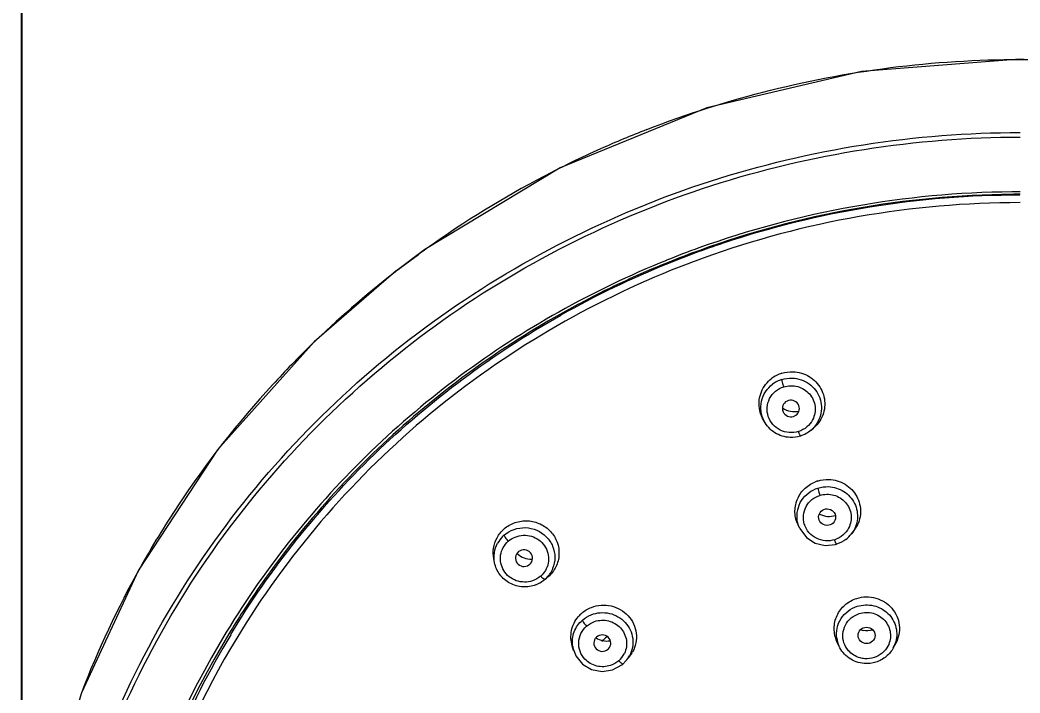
# Model space of a CAD drawing. Extents: x 8886 to 9306, y -19565 to -18971.
# Drawn here: x 8999.47 to 9035.02, y -19040.98 to -19017.06 of the extents above; entities that cross this region are included whole.
import ezdxf

# ---------------------------------------------------------------- set-up
doc = ezdxf.new("R2010")
doc.units = 0
doc.header["$MEASUREMENT"] = 0
doc.linetypes.add('HIDDEN2', pattern=[4.7625, 3.175, -1.5875])
doc.layers.get('DEFPOINTS').update_dxf_attribs({"linetype": 'CONTINUOUS'})
doc.layers.add('1', color=4, linetype='HIDDEN2', lineweight=13)
doc.layers.add('5', color=2, linetype='CONTINUOUS', lineweight=9)
doc.styles.get("Standard").update_dxf_attribs({"font": ''})
doc.styles.get('Standard').set_extended_font_data('Gulim')
doc.dimstyles.new('STANDARD$0', dxfattribs={"dimtxt": 3.5, "dimasz": 2.5, "dimexe": 0.7, "dimexo": 0.7, "dimgap": 0.5, "dimtad": 3, "dimdec": 4, "dimdsep": 46, "dimtxsty": 'Standard', "dimcen": 0, "dimclrd": 2, "dimclre": 2, "dimclrt": 4, "dimadec": 0, "dimazin": 0, "dimtp": 0.2, "dimtm": 0.1, "dimtfac": 0.5, "dimtdec": 4, "dimtmove": 1, "dimatfit": 3, "dimfxl": 1, "dimtolj": 1, "dimarcsym": 0})

# ---------------------------------------------------------------- blocks, each defined once
blk = doc.blocks.new('*D22')
at = {"layer": '5', "color": 2, "lineweight": -2, "transparency": 16777216}
for p, q in [((8999.535, -19053.123), (8999.535, -19011.678)), ((9070.495, -19053.551), (9070.495, -19011.678)), ((9004.535, -19012.378), (9065.495, -19012.378))]:
    blk.add_line(p, q, dxfattribs=at)
at = {"layer": '5', "color": 2, "transparency": 16777216}
for points in [[(9004.535, -19011.545), (9004.535, -19013.212), (8999.535, -19012.378)], [(9065.495, -19011.545), (9065.495, -19013.212), (9070.495, -19012.378)]]:
    blk.add_solid(points, dxfattribs=at)
at = {"layer": 'DEFPOINTS', "color": 0, "transparency": 16777216}
for p in [(9070.495, -19012.378), (8999.535, -19053.823), (9070.495, -19054.251)]:
    blk.add_point(p, dxfattribs=at)
at = {"layer": '5', "color": 4, "transparency": 16777216, "insert": (9033.41, -19008.014), "char_height": 5, "attachment_point": 5, "bg_fill": 3, "box_fill_scale": 1.25, "bg_fill_color": 256, "bg_fill_true_color": 13158600, "bg_fill_transparency": 0}
blk.add_mtext('\\A1;94.6', dxfattribs=at)

msp = doc.modelspace()

# ---------------------------------------------------------------- linework, layer by layer
at = {"layer": '1', "color": 7, "linetype": 'Continuous'}
for p, q in [((9035.026, -19023.252), (9035.002, -19023.252)), ((9013.869, -19025.21), (9012.758, -19026.039)), ((9012.843, -19025.977), (9013.643, -19025.388)), ((9025.927, -19031.317), (9025.875, -19031.218)), ((9026.974, -19031.146), (9027.058, -19031.099)), ((9027.594, -19031.639), (9027.68, -19031.567)), ((9027.196, -19035.133), (9027.133, -19035.001)), ((9029.036, -19035.317), (9029.125, -19035.201)), ((9016.345, -19036.347), (9016.317, -19036.207)), ((9017.563, -19036.426), (9017.593, -19036.405)), ((9018.05, -19036.892), (9017.982, -19036.824)), ((9018.076, -19036.984), (9018.191, -19036.896)), ((9018.25, -19036.848), (9018.191, -19036.896)), ((9019.153, -19039.462), (9019.106, -19039.306)), ((9028.589, -19039.306), (9028.515, -19039.143)), ((9030.519, -19039.376), (9030.605, -19039.219)), ((9030.526, -19039.364), (9030.52, -19039.376)), ((9019.146, -19039.437), (9019.237, -19039.661)), ((9019.154, -19039.462), (9019.146, -19039.438)), ((9020.378, -19039.424), (9020.397, -19039.404)), ((9021.014, -19039.839), (9021.12, -19039.715)), ((9020.827, -19039.903), (9020.758, -19039.833)), ((9021.014, -19039.839), (9020.906, -19039.948)), ((9001.654, -19040.969), (9001.654, -19040.978))]:
    msp.add_line(p, q, dxfattribs=at)
for points in [[(9059.967, -19028.347), (9056.177, -19025.209), (9051.37, -19022.305), (9046.153, -19020.179), (9040.657, -19018.882), (9035.021, -19018.447), (9029.385, -19018.883), (9023.891, -19020.18)], [(9023.891, -19020.18), (9018.676, -19022.306), (9013.869, -19025.21)], [(9012.843, -19025.977), (9009.927, -19028.498), (9006.498, -19032.333), (9003.687, -19036.611), (9001.654, -19040.969)], [(9027.196, -19035.132), (9027.431, -19035.452), (9027.74, -19035.653), (9028.099, -19035.739)], [(9028.099, -19035.739), (9028.461, -19035.703), (9028.503, -19035.69)], [(9019.237, -19039.661), (9019.472, -19039.951), (9019.795, -19040.144), (9020.168, -19040.216), (9020.542, -19040.158)], [(9020.542, -19040.158), (9020.867, -19039.981), (9020.906, -19039.949)], [(9001.654, -19040.969), (9000.193, -19045.854), (8999.471, -19051.158), (8999.599, -19056.488), (9000.572, -19061.746), (9001.637, -19065.033)]]:
    msp.add_lwpolyline(points, dxfattribs=at)
for centre, radius, start, end in [((9034.913, -19054.704), 36.228, 111.2964, 114.1187), ((9034.68, -19054.231), 35.701, 114.0875, 115.8972), ((9034.665, -19054.201), 35.668, 115.8971, 117.1945), ((9034.634, -19054.138), 35.597, 117.1955, 125.0182), ((9035.017, -19056.798), 33.633, 90.4904, 109.8358), ((9035.017, -19056.752), 33.5, 90.4782, 109.8555), ((9035.018, -19056.682), 33.4, 89.9893, 108.4019), ((9035.026, -19056.909), 33.744, 90.0001, 90.5039), ((9035.026, -19056.75), 33.498, 90.0414, 90.4939), ((9035.017, -19056.707), 33.158, 89.9862, 109.8496), ((9034.453, -19053.872), 35.275, 125.0261, 126.1834), ((9034.94, -19056.545), 33.37, 109.859, 111.9712), ((9034.943, -19056.421), 33.129, 108.421, 112.017), ((9034.565, -19054.093), 35.52, 126.0872, 127.6869), ((9034.948, -19056.523), 33.261, 109.8776, 111.9979), ((9034.946, -19056.472), 32.912, 109.8735, 110.5853), ((9034.877, -19056.396), 33.207, 111.967, 119.3031), ((9034.874, -19056.257), 32.951, 112.013, 119.407), ((9034.879, -19056.358), 33.083, 111.9952, 117.6739), ((9034.942, -19056.46), 32.9, 110.5852, 111.9806), ((9034.389, -19053.867), 35.233, 127.8576, 134.1966), ((9034.507, -19054.017), 35.425, 127.6875, 127.8582), ((9034.809, -19056.215), 32.923, 117.6805, 119.3687), ((9034.282, -19053.752), 35.077, 134.2013, 137.4174), ((9026.909, -19030.74), 1.181, 112.4688, 127.298), ((9026.906, -19030.732), 1.173, 107.5155, 112.4825), ((9033.989, -19053.488), 34.682, 137.4106, 146.4555), ((9026.883, -19030.876), 1.092, 110.5936, 127.0668), ((9026.878, -19030.864), 1.079, 107.5064, 110.588), ((9028.182, -19034.561), 1.173, 107.5161, 112.7338), ((9033.774, -19053.331), 34.416, 146.4762, 150.7766), ((9028.125, -19034.742), 0.804, 196.7157, 198.695), ((9028.227, -19034.518), 1.128, 322.7242, 327.3217), ((9017.377, -19036.162), 1.056, 135.1985, 151.1453), ((9017.371, -19036.157), 1.048, 131.1581, 135.2024), ((9028.191, -19034.673), 1.062, 307.2906, 322.6865), ((9033.531, -19053.198), 34.139, 150.7725, 159.0268), ((9017.44, -19036.204), 0.824, 311.1562, 315.9731), ((9017.44, -19036.151), 1.048, 308.9009, 315.0952), ((9017.416, -19036.117), 1.09, 291.3344, 307.3091), ((9017.432, -19036.14), 1.062, 307.3598, 308.9024), ((9033.872, -19055.207), 31.533, 147.0753, 148.8125), ((9020.195, -19039.002), 1.141, 131.1772, 140.1461), ((9033.371, -19054.996), 31.104, 148.6596, 179.2553), ((9033.365, -19054.946), 30.964, 148.7391, 179.3319), ((9033.441, -19054.946), 30.712, 148.7771, 174.7992), ((9033.594, -19054.965), 31.098, 148.909, 165.4681), ((9034.641, -19054.556), 21.151, 132.5207, 132.9268), ((9029.526, -19038.885), 1.027, 188.2811, 204.0676), ((9029.602, -19038.026), 0.743, 251.6467, 258.1411), ((9020.129, -19039.165), 1.019, 187.9547, 195.4978), ((9034.632, -19054.546), 21.137, 132.9268, 133.2197), ((9029.611, -19038.884), 1.033, 332.2976, 341.366), ((9020.211, -19039.208), 0.83, 311.1846, 334.092), ((9020.217, -19039.158), 1.049, 319.5115, 331.3098), ((9020.257, -19038.978), 1.135, 319.5031, 331.2564)]:
    msp.add_arc(centre, radius, start, end, dxfattribs=at)
for centre, major_axis, ratio, start_param, end_param in [((9026.88, -19030.865), (-0.303, 0.016), 0.974327, 2.259523, 8.220974), ((9026.997, -19030.283), (-0.712, 0.038), 0.974327, 1.015452, 1.853712), ((9028.242, -19034.004), (-0.718, 0.014), 0.972259, 7.37689, 8.187871), ((9017.389, -19036.185), (-0.303, 0.024), 0.970914, 2.382783, 8.543289), ((9017.642, -19035.527), (-0.712, 0.056), 0.970914, 0.878903, 1.694339), ((9020.175, -19039.206), (-0.302, 0.01), 0.97093, 2.430288, 8.618868), ((9020.339, -19038.434), (-0.718, 0.023), 0.97093, 7.314645, 8.03961)]:
    msp.add_ellipse(centre, major_axis=major_axis, ratio=ratio, start_param=start_param, end_param=end_param, dxfattribs=at)
for centre, major_axis, ratio in [((9028.167, -19034.726), (-0.302, 0.006), 0.972259), ((9029.569, -19038.932), (-0.301, 0.001), 0.971068)]:
    msp.add_ellipse(centre, major_axis=major_axis, ratio=ratio, dxfattribs=at)
for points, knots in [([(9021.755, -19020.95), (9024.621, -19019.833), (9030.671, -19018.323), (9039.999, -19018.404), (9048.995, -19020.805), (9054.399, -19023.871), (9056.842, -19025.71)], [0, 0, 0, 0, 0.250277, 0.500977, 0.751157, 1, 1, 1, 1]), ([(9001.569, -19045.33), (9002.097, -19043.592), (9003.447, -19040.191), (9006.277, -19035.481), (9009.847, -19031.271), (9015.466, -19026.469), (9023.858, -19022.216), (9031.313, -19021.055), (9035.026, -19021.055)], [0, 0, 0, 0, 0.123428, 0.24732, 0.371769, 0.496809, 0.747716, 1, 1, 1, 1]), ([(9001.696, -19045.381), (9002.749, -19041.926), (9006.045, -19035.288), (9013.91, -19027.432), (9023.903, -19022.38), (9031.328, -19021.222), (9035.026, -19021.217)], [0, 0, 0, 0, 0.246895, 0.495981, 0.747292, 1, 1, 1, 1]), ([(9022.628, -19025.952), (9019.444, -19027.237), (9013.469, -19030.817), (9008.937, -19036.115), (9007.177, -19039.026)], [0, 0, 0, 0, 0.502321, 1, 1, 1, 1]), ([(9018.625, -19027.437), (9016.212, -19028.793), (9011.725, -19032.113), (9008.231, -19036.469), (9006.805, -19038.817)], [0, 0, 0, 0, 0.501882, 1, 1, 1, 1]), ([(9006.963, -19038.905), (9008.373, -19036.564), (9011.838, -19032.219), (9016.296, -19028.905), (9018.695, -19027.552)], [0, 0, 0, 0, 0.498113, 1, 1, 1, 1]), ([(9018.662, -19027.523), (9016.397, -19028.798), (9012.17, -19031.886), (9008.806, -19035.901), (9007.404, -19038.067)], [0, 0, 0, 0, 0.501798, 1, 1, 1, 1]), ([(9026.925, -19029.784), (9027.137, -19029.792), (9027.563, -19029.936), (9027.967, -19030.466), (9027.997, -19031.13), (9027.754, -19031.505), (9027.594, -19031.639)], [0, 0, 0, 0, 0.253285, 0.503293, 0.750889, 1, 1, 1, 1]), ([(9026.953, -19029.559), (9027.155, -19029.566), (9027.559, -19029.686), (9027.992, -19030.137), (9028.139, -19030.741), (9028.015, -19031.139), (9027.909, -19031.306)], [0, 0, 0, 0, 0.253403, 0.504081, 0.752024, 1, 1, 1, 1]), ([(9025.758, -19030.857), (9025.73, -19030.663), (9025.78, -19030.249), (9026.036, -19029.921), (9026.194, -19029.8)], [0, 0, 0, 0, 0.4979, 1, 1, 1, 1]), ([(9025.927, -19031.317), (9025.816, -19031.106), (9025.743, -19030.586), (9026.033, -19030.149), (9026.224, -19030.004)], [0, 0, 0, 0, 0.498564, 1, 1, 1, 1]), ([(9026.076, -19031.149), (9026.008, -19030.947), (9026.04, -19030.464), (9026.416, -19030.161), (9026.623, -19030.096)], [0, 0, 0, 0, 0.495793, 1, 1, 1, 1]), ([(9026.553, -19029.835), (9026.553, -19029.868), (9026.582, -19029.956), (9026.605, -19030.043), (9026.623, -19030.096)], [0, 0, 0, 0, 0.372588, 1, 1, 1, 1]), ([(9026.623, -19030.096), (9026.781, -19030.046), (9027.133, -19030.04), (9027.574, -19030.314), (9027.789, -19030.783), (9027.727, -19031.124), (9027.653, -19031.267)], [0, 0, 0, 0, 0.253918, 0.505589, 0.753297, 1, 1, 1, 1]), ([(9026.851, -19031.894), (9026.662, -19031.887), (9026.283, -19031.773), (9026.013, -19031.483), (9025.927, -19031.317)], [0, 0, 0, 0, 0.502749, 1, 1, 1, 1]), ([(9026.821, -19031.721), (9026.711, -19031.712), (9026.492, -19031.652), (9026.313, -19031.515), (9026.24, -19031.433)], [0, 0, 0, 0, 0.502242, 1, 1, 1, 1]), ([(9027.222, -19031.844), (9027.22, -19031.846), (9027.207, -19031.823), (9027.197, -19031.801), (9027.175, -19031.744), (9027.162, -19031.706), (9027.154, -19031.683)], [0, 0, 0, 0, 0.066966, 0.271225, 0.595267, 1, 1, 1, 1]), ([(9027.133, -19035.001), (9027.068, -19034.865), (9026.993, -19034.563), (9027.072, -19034.105), (9027.327, -19033.713), (9027.587, -19033.538), (9027.729, -19033.479)], [0, 0, 0, 0, 0.248728, 0.497166, 0.747177, 1, 1, 1, 1]), ([(9027.106, -19034.832), (9027.073, -19034.596), (9027.184, -19034.079), (9027.608, -19033.767), (9027.839, -19033.694)], [0, 0, 0, 0, 0.496165, 1, 1, 1, 1]), ([(9027.839, -19033.694), (9027.84, -19033.728), (9027.867, -19033.815), (9027.891, -19033.901), (9027.908, -19033.954)], [0, 0, 0, 0, 0.380477, 1, 1, 1, 1]), ([(9028.21, -19033.644), (9028.402, -19033.651), (9028.788, -19033.769), (9029.188, -19034.212), (9029.298, -19034.797), (9029.15, -19035.168), (9029.036, -19035.317)], [0, 0, 0, 0, 0.253614, 0.504105, 0.751789, 1, 1, 1, 1]), ([(9028.229, -19033.388), (9028.43, -19033.395), (9028.833, -19033.514), (9029.264, -19033.964), (9029.409, -19034.566), (9029.283, -19034.961), (9029.177, -19035.127)], [0, 0, 0, 0, 0.253507, 0.504173, 0.752042, 1, 1, 1, 1]), ([(9027.354, -19034.974), (9027.295, -19034.775), (9027.339, -19034.307), (9027.707, -19034.017), (9027.908, -19033.954)], [0, 0, 0, 0, 0.495673, 1, 1, 1, 1]), ([(9027.908, -19033.954), (9028.065, -19033.904), (9028.415, -19033.897), (9028.854, -19034.168), (9029.069, -19034.634), (9029.007, -19034.972), (9028.933, -19035.115)], [0, 0, 0, 0, 0.253932, 0.505608, 0.753308, 1, 1, 1, 1]), ([(9016.682, -19035.147), (9016.795, -19035.047), (9017.066, -19034.892), (9017.528, -19034.83), (9017.98, -19034.944), (9018.355, -19035.217), (9018.596, -19035.61), (9018.665, -19036.063), (9018.55, -19036.507), (9018.362, -19036.75), (9018.25, -19036.848)], [0, 0, 0, 0, 0.125639, 0.252131, 0.378654, 0.504293, 0.628678, 0.752163, 0.875623, 1, 1, 1, 1]), ([(9016.682, -19035.368), (9016.884, -19035.191), (9017.45, -19034.991), (9018.127, -19035.294), (9018.432, -19035.753), (9018.514, -19036.159), (9018.433, -19036.565), (9018.278, -19036.795), (9018.183, -19036.891)], [0, 0, 0, 0, 0.249805, 0.499876, 0.625509, 0.750163, 0.874634, 1, 1, 1, 1]), ([(9016.306, -19035.837), (9016.325, -19035.705), (9016.41, -19035.447), (9016.581, -19035.235), (9016.682, -19035.147)], [0, 0, 0, 0, 0.498242, 1, 1, 1, 1]), ([(9016.682, -19035.368), (9016.682, -19035.379), (9016.697, -19035.41), (9016.743, -19035.483), (9016.794, -19035.543), (9016.832, -19035.584)], [0, 0, 0, 0, 0.131586, 0.364848, 1, 1, 1, 1]), ([(9016.832, -19035.584), (9016.976, -19035.458), (9017.365, -19035.304), (9017.953, -19035.481), (9018.307, -19035.982), (9018.265, -19036.393), (9018.183, -19036.561)], [0, 0, 0, 0, 0.252488, 0.505362, 0.753838, 1, 1, 1, 1]), ([(9028.104, -19035.567), (9027.994, -19035.559), (9027.777, -19035.5), (9027.598, -19035.363), (9027.526, -19035.281)], [0, 0, 0, 0, 0.502246, 1, 1, 1, 1]), ([(9017.693, -19036.99), (9017.511, -19037.052), (9017.095, -19037.051), (9016.615, -19036.667), (9016.488, -19036.067), (9016.69, -19035.708), (9016.832, -19035.584)], [0, 0, 0, 0, 0.253919, 0.504933, 0.751756, 1, 1, 1, 1]), ([(9028.503, -19035.69), (9028.499, -19035.692), (9028.49, -19035.669), (9028.476, -19035.644), (9028.457, -19035.59), (9028.443, -19035.552), (9028.436, -19035.53)], [0, 0, 0, 0, 0.078069, 0.285958, 0.605607, 1, 1, 1, 1]), ([(9017.812, -19037.132), (9017.665, -19037.19), (9017.342, -19037.24), (9016.875, -19037.107), (9016.507, -19036.794), (9016.375, -19036.499), (9016.345, -19036.347)], [0, 0, 0, 0, 0.251741, 0.503492, 0.753118, 1, 1, 1, 1]), ([(9018.13, -19036.94), (9018.122, -19036.946), (9018.087, -19036.922), (9018.067, -19036.906), (9018.05, -19036.892)], [0, 0, 0, 0, 0.302772, 1, 1, 1, 1]), ([(9028.515, -19039.143), (9028.451, -19039), (9028.383, -19038.683), (9028.489, -19038.211), (9028.782, -19037.822), (9029.068, -19037.663), (9029.22, -19037.615)], [0, 0, 0, 0, 0.248373, 0.496686, 0.746944, 1, 1, 1, 1]), ([(9029.22, -19037.615), (9029.435, -19037.547), (9029.916, -19037.537), (9030.516, -19037.916), (9030.804, -19038.561), (9030.71, -19039.026), (9030.605, -19039.219)], [0, 0, 0, 0, 0.253495, 0.505095, 0.753004, 1, 1, 1, 1]), ([(9019.786, -19037.935), (9020.004, -19037.85), (9020.501, -19037.812), (9021.139, -19038.179), (9021.455, -19038.841), (9021.361, -19039.324), (9021.252, -19039.524)], [0, 0, 0, 0, 0.253261, 0.505168, 0.753228, 1, 1, 1, 1]), ([(9028.509, -19039.033), (9028.475, -19038.798), (9028.586, -19038.281), (9029.009, -19037.97), (9029.24, -19037.897)], [0, 0, 0, 0, 0.495882, 1, 1, 1, 1]), ([(9029.24, -19037.897), (9029.425, -19037.839), (9029.834, -19037.823), (9030.366, -19038.112), (9030.669, -19038.632), (9030.651, -19039.035), (9030.59, -19039.214)], [0, 0, 0, 0, 0.253547, 0.505398, 0.753574, 1, 1, 1, 1]), ([(9019.106, -19039.306), (9019.053, -19039.132), (9019.034, -19038.752), (9019.202, -19038.41), (9019.319, -19038.27)], [0, 0, 0, 0, 0.498882, 1, 1, 1, 1]), ([(9019.783, -19038.195), (9019.984, -19038.117), (9020.443, -19038.083), (9021.032, -19038.421), (9021.324, -19039.031), (9021.237, -19039.477), (9021.137, -19039.661)], [0, 0, 0, 0, 0.253382, 0.505288, 0.753259, 1, 1, 1, 1]), ([(9028.766, -19039.196), (9028.698, -19038.996), (9028.732, -19038.517), (9029.105, -19038.219), (9029.309, -19038.155)], [0, 0, 0, 0, 0.49568, 1, 1, 1, 1]), ([(9029.309, -19038.155), (9029.465, -19038.106), (9029.813, -19038.098), (9030.25, -19038.367), (9030.464, -19038.83), (9030.403, -19039.166), (9030.33, -19039.308)], [0, 0, 0, 0, 0.253931, 0.505636, 0.753326, 1, 1, 1, 1]), ([(9019.119, -19039.306), (9019.096, -19039.14), (9019.134, -19038.788), (9019.337, -19038.499), (9019.465, -19038.388)], [0, 0, 0, 0, 0.497997, 1, 1, 1, 1]), ([(9019.335, -19039.178), (9019.34, -19039.07), (9019.396, -19038.852), (9019.533, -19038.674), (9019.615, -19038.602)], [0, 0, 0, 0, 0.497753, 1, 1, 1, 1]), ([(9019.465, -19038.388), (9019.466, -19038.4), (9019.482, -19038.43), (9019.528, -19038.503), (9019.578, -19038.562), (9019.615, -19038.602)], [0, 0, 0, 0, 0.137969, 0.372651, 1, 1, 1, 1]), ([(9019.902, -19038.437), (9020.058, -19038.384), (9020.407, -19038.368), (9020.852, -19038.627), (9021.08, -19039.087), (9021.028, -19039.427), (9020.958, -19039.571)], [0, 0, 0, 0, 0.25376, 0.505649, 0.75346, 1, 1, 1, 1]), ([(9019.555, -19039.773), (9019.481, -19039.694), (9019.364, -19039.505), (9019.33, -19039.285), (9019.335, -19039.178)], [0, 0, 0, 0, 0.501853, 1, 1, 1, 1]), ([(9029.484, -19039.93), (9029.295, -19039.915), (9028.92, -19039.783), (9028.665, -19039.476), (9028.588, -19039.304)], [0, 0, 0, 0, 0.502237, 1, 1, 1, 1]), ([(9029.503, -19039.759), (9029.448, -19039.755), (9029.234, -19039.718), (9029.036, -19039.596), (9028.928, -19039.476)], [0, 0, 0, 0, 0.253932, 1, 1, 1, 1]), ([(9020.47, -19039.999), (9020.314, -19040.052), (9019.967, -19040.068), (9019.667, -19039.892), (9019.555, -19039.773)], [0, 0, 0, 0, 0.501851, 1, 1, 1, 1]), ([(9020.906, -19039.949), (9020.899, -19039.955), (9020.863, -19039.933), (9020.843, -19039.917), (9020.827, -19039.903)], [0, 0, 0, 0, 0.29932, 1, 1, 1, 1])]:
    msp.add_open_spline(points, degree=3, knots=knots, dxfattribs=at)
for points in [[(9026.553, -19029.614), (9026.682, -19029.573), (9026.819, -19029.555), (9026.953, -19029.559)], [(9026.553, -19029.835), (9026.672, -19029.797), (9026.8, -19029.78), (9026.925, -19029.784)], [(9025.875, -19031.218), (9025.816, -19031.106), (9025.776, -19030.982), (9025.758, -19030.857)], [(9026.24, -19031.433), (9026.168, -19031.351), (9026.111, -19031.252), (9026.076, -19031.149)], [(9027.448, -19031.522), (9027.362, -19031.594), (9027.261, -19031.65), (9027.154, -19031.683)], [(9027.653, -19031.267), (9027.603, -19031.364), (9027.532, -19031.452), (9027.448, -19031.522)], [(9027.909, -19031.306), (9027.847, -19031.404), (9027.769, -19031.493), (9027.68, -19031.567)], [(9027.154, -19031.683), (9027.047, -19031.717), (9026.932, -19031.73), (9026.821, -19031.721)], [(9027.222, -19031.844), (9027.103, -19031.881), (9026.976, -19031.898), (9026.851, -19031.894)], [(9027.594, -19031.639), (9027.486, -19031.731), (9027.357, -19031.801), (9027.222, -19031.844)], [(9027.829, -19033.443), (9027.957, -19033.402), (9028.095, -19033.384), (9028.229, -19033.388)], [(9027.839, -19033.694), (9027.958, -19033.657), (9028.085, -19033.64), (9028.21, -19033.644)], [(9027.196, -19035.132), (9027.151, -19035.037), (9027.12, -19034.935), (9027.106, -19034.832)], [(9027.526, -19035.281), (9027.454, -19035.2), (9027.398, -19035.103), (9027.363, -19035)], [(9028.933, -19035.115), (9028.883, -19035.211), (9028.812, -19035.299), (9028.729, -19035.369)], [(9028.729, -19035.369), (9028.644, -19035.441), (9028.542, -19035.496), (9028.436, -19035.53)], [(9016.317, -19036.207), (9016.293, -19036.086), (9016.289, -19035.959), (9016.306, -19035.837)], [(9016.345, -19036.347), (9016.299, -19036.117), (9016.339, -19035.858), (9016.452, -19035.653)], [(9028.436, -19035.53), (9028.329, -19035.563), (9028.215, -19035.576), (9028.104, -19035.567)], [(9028.835, -19035.519), (9028.736, -19035.594), (9028.623, -19035.652), (9028.504, -19035.69)], [(9017.982, -19036.824), (9017.899, -19036.897), (9017.799, -19036.954), (9017.693, -19036.99)], [(9018.183, -19036.561), (9018.145, -19036.64), (9018.093, -19036.713), (9018.032, -19036.776)], [(9019.443, -19038.143), (9019.544, -19038.055), (9019.662, -19037.984), (9019.786, -19037.935)], [(9019.465, -19038.388), (9019.558, -19038.306), (9019.667, -19038.24), (9019.783, -19038.195)], [(9019.615, -19038.602), (9019.699, -19038.529), (9019.798, -19038.473), (9019.902, -19038.437)], [(9029.788, -19038.745), (9029.679, -19038.773), (9029.56, -19038.776), (9029.45, -19038.753)], [(9028.928, -19039.476), (9028.857, -19039.395), (9028.8, -19039.298), (9028.766, -19039.196)], [(9030.33, -19039.308), (9030.28, -19039.405), (9030.209, -19039.493), (9030.125, -19039.563)], [(9030.526, -19039.364), (9030.463, -19039.485), (9030.373, -19039.595), (9030.268, -19039.682)], [(9029.834, -19039.722), (9029.728, -19039.755), (9029.614, -19039.768), (9029.503, -19039.759)], [(9030.125, -19039.563), (9030.04, -19039.634), (9029.939, -19039.689), (9029.834, -19039.722)], [(9030.268, -19039.682), (9030.161, -19039.771), (9030.034, -19039.841), (9029.901, -19039.882)], [(9020.758, -19039.833), (9020.674, -19039.906), (9020.575, -19039.963), (9020.47, -19039.999)], [(9029.901, -19039.882), (9029.768, -19039.924), (9029.624, -19039.941), (9029.484, -19039.93)]]:
    msp.add_open_spline(points, degree=3, dxfattribs=at)

# ---------------------------------------------------------------- next in the draw order: dimensions: what is measured, and where the dimension line sits
at = {"layer": '5'}
dim = msp.add_linear_dim(base=(9070.495, -19012.378), p1=(8999.535, -19053.823), p2=(9070.495, -19054.251), dimstyle='STANDARD$0', override={"dimtxt": 5, "dimasz": 5, "dimdec": 1, "dimlfac": 1.333333, "dimzin": 9, "dimtdec": 1, "dimfxl": 1.25, "dimtfill": 1}, dxfattribs=at)
dim.commit()
dim.dimension.update_dxf_attribs({"geometry": '*D22', "text_midpoint": (9033.41, -19011.081), "dimtype": 160})

doc.saveas('drawing.dxf')
